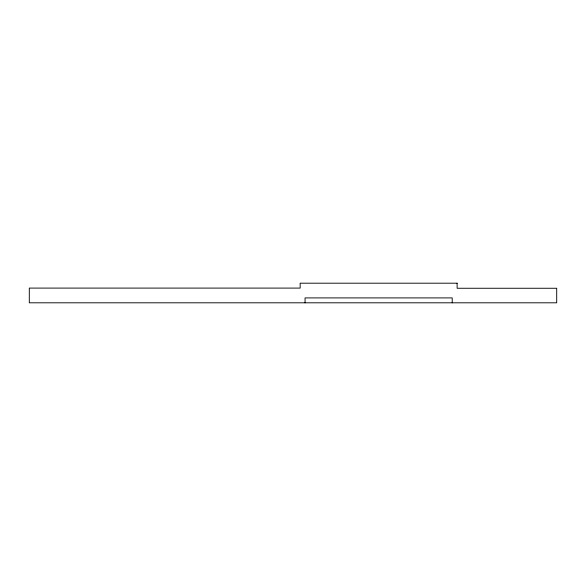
<?xml version="1.0" encoding="UTF-8"?>
<svg xmlns="http://www.w3.org/2000/svg" width="586" height="586" viewBox="0 0 586 586"><rect width="100%" height="100%" fill="white"/><g stroke="black" fill="none" stroke-linecap="round" stroke-linejoin="round"><path stroke-width="0.88" d="M452.216 302.808L452.216 297.908L305.064 297.908L305.064 302.808M457.124 283.192L300.157 283.192L300.157 288.092L29.3 288.092L29.3 302.808L556.7 302.808L556.7 288.261L457.124 288.261L457.124 283.192"/></g></svg>
